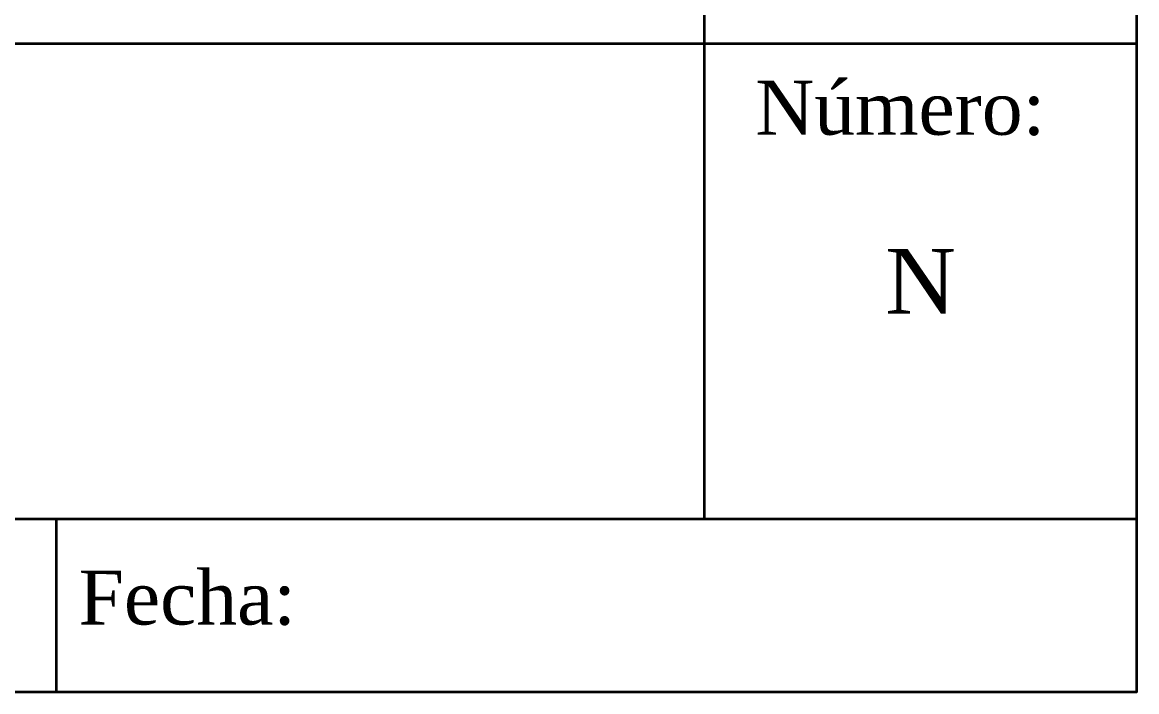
# Paper-space layout 'A4 vertical' of a CAD drawing. Header units: millimetres. Extents: x 0 to 200, y 0 to 292.
# Drawn here: x 148.4 to 200, y 5 to 36 of the extents above; entities that cross this region are included whole.
import ezdxf
from ezdxf.enums import TextEntityAlignment as Align

# ---------------------------------------------------------------- set-up
doc = ezdxf.new("R2010")
doc.units = ezdxf.units.MM
doc.layers.add('Cajetin y formato', color=7, linetype='Continuous', lineweight=35)
doc.layers.add('Textos y leyendas', color=1, linetype='Continuous', lineweight=15)
doc.styles.add('e1', font='times.ttf')

# ---------------------------------------------------------------- blocks, each defined once
blk = doc.blocks.new('Formato A4')
at = {"layer": 'Cajetin y formato'}
for p, q in [((180, 35), (180, 59)), ((15, 35), (200, 35)), ((180, 13), (180, 35)), ((15, 13), (200, 13)), ((150, 5), (150, 13))]:
    blk.add_line(p, q, dxfattribs=at)
blk.add_lwpolyline([(15, 59), (15, 5), (200, 5), (200, 59)], dxfattribs=at)
at = {"layer": 'Cajetin y formato', "style": 'e1'}
for s, p in [('Número:', (182.347, 30.783)), ('Fecha:', (151.023, 8.11))]:
    blk.add_text(s, height=2.5, dxfattribs=at).set_placement(p)
at = {"layer": 'Textos y leyendas', "style": 'e1'}
blk.add_text('N', height=3, dxfattribs=at).set_placement((190, 24), align=Align.MIDDLE)

psp = doc.layouts.new('A4 vertical')

# ---------------------------------------------------------------- block references
psp.add_blockref('Formato A4', (0, 0))

doc.saveas('drawing.dxf')
